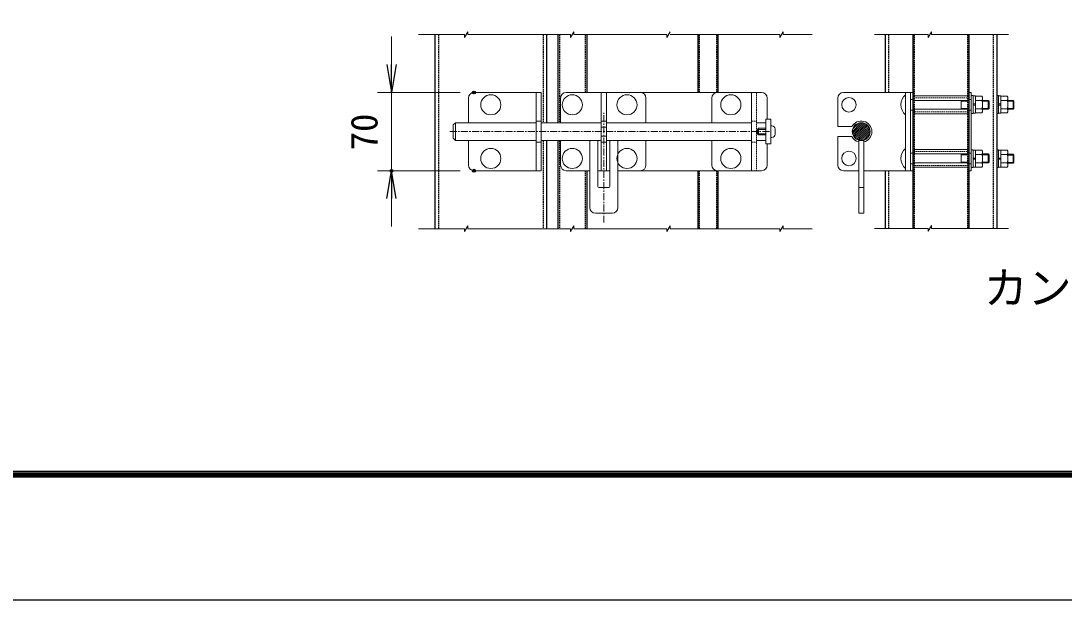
# Model space of a CAD drawing. Units: millimetres, scale not verified. Extents: x -4200 to 4200, y -2970 to 2970.
# Drawn here: x -2331 to -462, y -2970 to -1933 of the extents above; entities that cross this region are included whole.
import ezdxf
from ezdxf.enums import TextEntityAlignment as Align

# ---------------------------------------------------------------- set-up
doc = ezdxf.new("R2010")
doc.units = ezdxf.units.MM
doc.header["$LTSCALE"] = 10
doc.header["$PDMODE"] = 32
doc.header["$PDSIZE"] = 5
doc.linetypes.add('USER1', pattern=[2, 1.25, -0.25, 0.25, -0.25])
doc.linetypes.add('USER3', pattern=[0.375, 0.25, -0.125])
for name, color, linetype, lineweight in [('0-0_D-TTL-TXT', 7, 'Continuous', 25), ('0-1_D-TTL', 7, 'Continuous', 25), ('0-2_D-STR1', 1, 'Continuous', 25), ('0-4_D-STR-DIM', 7, 'Continuous', 13), ('0-7_D-BMK', 2, 'USER1', 13), ('0-9_D-DCR-HCH', 7, 'Continuous', 13), ('0-A_D-STR3', 3, 'Continuous', 13)]:
    doc.layers.add(name, color=color, linetype=linetype, lineweight=lineweight)
doc.layers.add('0-5_0', color=7, linetype='Continuous')
doc.layers.add('0-6_DEFPOINTS', color=7, linetype='Continuous')
doc.styles.add('ＭＳ ゴシック', font='')
doc.styles.get('ＭＳ ゴシック').set_extended_font_data('MS Gothic')

# ---------------------------------------------------------------- blocks, each defined once
blk = doc.blocks.new('_Open')
at = {"layer": '0-5_0'}
blk.add_line((-10, 1.667), (0, 0), dxfattribs=at)
blk.add_lwpolyline([(-10, -1.667), (0, 0), (-10, 0)], dxfattribs=at)

msp = doc.modelspace()

# ---------------------------------------------------------------- linework, layer by layer
at = {"layer": '0-1_D-TTL', "color": 2}
msp.add_lwpolyline([(-4200, 2970), (4200, 2970), (4200, -2970), (-4200, -2970)], close=True, dxfattribs=at)
at = {"layer": '0-1_D-TTL'}
for points in [[(-3930, 2750), (3930, 2750), (3930, -2750), (-3930, -2750)], [(-3927.5, 2747.5), (3927.5, 2747.5), (3927.5, -2747.5), (-3927.5, -2747.5)], [(-3925, 2745), (3925, 2745), (3925, -2745), (-3925, -2745)], [(-3922.5, 2742.5), (3922.5, 2742.5), (3922.5, -2742.5), (-3922.5, -2742.5)], [(-3920, 2740), (3920, 2740), (3920, -2740), (-3920, -2740)]]:
    msp.add_lwpolyline(points, close=True, dxfattribs=at)
at = {"layer": '0-2_D-STR1'}
for p, q in [((-1589.32, -1957.46), (-1589.32, -2305.02)), ((-1389.32, -1957.46), (-1389.32, -2115.24)), ((-1369.32, -1957.46), (-1369.32, -2115.24)), ((-1317.32, -1957.46), (-1317.32, -2061.24)), ((-1118.32, -1957.46), (-1118.32, -2061.24)), ((-1082.32, -1957.46), (-1082.32, -2061.24)), ((-783.1, -1957.46), (-783.1, -2061.24)), ((-733.1, -1957.46), (-733.1, -2305.02)), ((-633.1, -1957.46), (-633.1, -2305.02)), ((-583.1, -1957.46), (-583.1, -2305.02)), ((-1389.32, -2147.24), (-1389.32, -2305.02)), ((-1369.32, -2147.24), (-1369.32, -2305.02)), ((-1317.32, -2201.24), (-1317.32, -2305.02)), ((-1118.32, -2201.24), (-1118.32, -2305.02)), ((-1082.32, -2201.24), (-1082.32, -2305.02)), ((-783.1, -2201.24), (-783.1, -2305.02))]:
    msp.add_line(p, q, dxfattribs=at)
at = {"layer": '0-2_D-STR1', "linetype": 'USER3'}
for p, q in [((-1582.92, -1957.46), (-1582.92, -2305.02)), ((-1395.72, -1957.46), (-1395.72, -2115.24)), ((-1366.12, -1957.46), (-1366.12, -2115.24)), ((-1320.52, -1957.46), (-1320.52, -2061.24)), ((-1115.92, -1957.46), (-1115.92, -2061.24)), ((-1084.72, -1957.46), (-1084.72, -2061.24)), ((-776.7, -1957.46), (-776.7, -2061.24)), ((-730.7, -1957.46), (-730.7, -2305.02)), ((-635.5, -1957.46), (-635.5, -2305.02)), ((-589.5, -1957.46), (-589.5, -2305.02)), ((-1395.72, -2147.24), (-1395.72, -2305.02)), ((-1366.12, -2147.24), (-1366.12, -2305.02)), ((-1320.52, -2201.24), (-1320.52, -2305.02)), ((-1115.92, -2201.24), (-1115.92, -2305.02)), ((-1084.72, -2201.24), (-1084.72, -2305.02)), ((-776.7, -2201.24), (-776.7, -2305.02))]:
    msp.add_line(p, q, dxfattribs=at)
at = {"layer": '0-4_D-STR-DIM'}
for p, q in [((-1667.06, -2011.24), (-1667.06, -1961.24)), ((-1536.21, -1957.46), (-1618.94, -1957.46)), ((-1536.21, -1962.59), (-1530.29, -1952.34)), ((-1536.21, -1957.46), (-1536.21, -1962.59)), ((-1530.29, -1957.46), (-1530.29, -1952.34)), ((-1346.38, -1957.46), (-1530.29, -1957.46)), ((-1346.38, -1962.59), (-1340.46, -1952.34)), ((-1346.38, -1957.46), (-1346.38, -1962.59)), ((-1340.46, -1957.46), (-1340.46, -1952.34)), ((-1173.7, -1957.46), (-1340.46, -1957.46)), ((-1173.7, -1962.59), (-1167.78, -1952.34)), ((-1173.7, -1957.46), (-1173.7, -1962.59)), ((-971.28, -1957.46), (-1167.78, -1957.46)), ((-971.28, -1962.59), (-965.36, -1952.34)), ((-971.28, -1957.46), (-971.28, -1962.59)), ((-965.36, -1957.46), (-965.36, -1952.34)), ((-913.74, -1957.46), (-965.36, -1957.46)), ((-706.04, -1957.46), (-801.73, -1957.46)), ((-706.04, -1962.59), (-700.13, -1952.34)), ((-706.04, -1957.46), (-706.04, -1962.59)), ((-700.13, -1957.46), (-700.13, -1952.34)), ((-562.14, -1957.46), (-700.13, -1957.46)), ((-1544.32, -2061.24), (-1692.06, -2061.24)), ((-1667.06, -2061.24), (-1667.06, -2201.24)), ((-1544.32, -2201.24), (-1692.06, -2201.24)), ((-1667.06, -2251.24), (-1667.06, -2301.24)), ((-1173.7, -2310.15), (-1167.78, -2299.9)), ((-1173.7, -2305.02), (-1173.7, -2310.15)), ((-1167.78, -2305.02), (-1167.78, -2299.9)), ((-971.28, -2305.02), (-1167.78, -2305.02)), ((-971.28, -2310.15), (-965.36, -2299.9)), ((-971.28, -2305.02), (-971.28, -2310.15)), ((-965.36, -2305.02), (-965.36, -2299.9)), ((-913.74, -2305.02), (-965.36, -2305.02)), ((-706.04, -2304.45), (-801.73, -2304.45)), ((-706.04, -2309.58), (-700.13, -2299.33)), ((-706.04, -2304.45), (-706.04, -2309.58)), ((-700.13, -2304.45), (-700.13, -2299.33)), ((-562.14, -2304.45), (-700.13, -2304.45))]:
    msp.add_line(p, q, dxfattribs=at)
at = {"layer": '0-6_DEFPOINTS'}
for p in [(-1519.32, -2061.24), (-1667.06, -2201.24), (-1519.32, -2201.24)]:
    msp.add_point(p, dxfattribs=at)
at = {"layer": '0-7_D-BMK'}
for p, q in [((-1286.82, -2294.21), (-1286.82, -2097.78)), ((-1562.82, -2131.24), (-987.82, -2131.24))]:
    msp.add_line(p, q, dxfattribs=at)
at = {"layer": '0-9_D-DCR-HCH'}
for p, q in [((-1536.21, -2305.02), (-1618.94, -2305.02)), ((-1536.21, -2310.15), (-1530.29, -2299.9)), ((-1536.21, -2305.02), (-1536.21, -2310.15)), ((-1530.29, -2305.02), (-1530.29, -2299.9)), ((-1346.38, -2305.02), (-1530.29, -2305.02)), ((-1346.38, -2310.15), (-1340.46, -2299.9)), ((-1346.38, -2305.02), (-1346.38, -2310.15)), ((-1340.46, -2305.02), (-1340.46, -2299.9)), ((-1173.7, -2305.02), (-1340.46, -2305.02))]:
    msp.add_line(p, q, dxfattribs=at)
at = {"layer": '0-A_D-STR3'}
for p, q in [((-1529.32, -2071.24), (-1529.32, -2115.24)), ((-1399.32, -2061.24), (-1519.32, -2061.24)), ((-1408.32, -2061.24), (-1408.32, -2201.24)), ((-1399.32, -2061.24), (-1399.32, -2201.24)), ((-1364.32, -2071.24), (-1364.32, -2115.24)), ((-1004.32, -2061.24), (-1354.32, -2061.24)), ((-1291.32, -2061.24), (-1291.32, -2201.24)), ((-1221.32, -2061.24), (-1291.32, -2061.24)), ((-1282.32, -2061.24), (-1282.32, -2201.24)), ((-1211.32, -2115.24), (-1211.32, -2071.24)), ((-1093.33, -2115.24), (-1093.33, -2071.24)), ((-1083.33, -2061.24), (-1013.33, -2061.24)), ((-1022.33, -2061.24), (-1022.33, -2201.24)), ((-994.32, -2109.24), (-994.32, -2071.24)), ((-867.7, -2071.24), (-867.7, -2122.24)), ((-857.7, -2061.24), (-733.1, -2061.24)), ((-746.7, -2061.24), (-746.7, -2201.24)), ((-746.7, -2065.24), (-746.7, -2101.24)), ((-737.7, -2061.24), (-737.7, -2201.24)), ((-733.1, -2073.74), (-737.7, -2073.74)), ((-733.1, -2061.24), (-733.1, -2201.24)), ((-733.1, -2067.34), (-733.1, -2099.14)), ((-635.5, -2067.34), (-730.7, -2067.34)), ((-633.1, -2061.24), (-628.5, -2061.24)), ((-633.1, -2061.24), (-633.1, -2201.24)), ((-633.1, -2099.14), (-633.1, -2067.34)), ((-628.5, -2073.74), (-633.1, -2073.74)), ((-628.5, -2061.24), (-628.5, -2201.24)), ((-628.5, -2066.74), (-628.5, -2099.24)), ((-628.5, -2066.74), (-628.5, -2098.74)), ((-625.3, -2066.74), (-628.5, -2066.74)), ((-625.3, -2098.14), (-625.3, -2067.34)), ((-625.3, -2067.34), (-621.3, -2067.34)), ((-621.3, -2067.34), (-621.3, -2098.14)), ((-621.3, -2067.74), (-621.3, -2097.74)), ((-621.3, -2067.74), (-609.7, -2067.74)), ((-608.3, -2071.19), (-608.3, -2094.28)), ((-583.1, -2066.74), (-583.1, -2098.74)), ((-579.9, -2066.74), (-583.1, -2066.74)), ((-579.9, -2066.74), (-579.9, -2098.74)), ((-579.9, -2098.14), (-579.9, -2067.34)), ((-579.9, -2067.34), (-575.9, -2067.34)), ((-575.9, -2067.34), (-575.9, -2098.14)), ((-575.9, -2067.74), (-564.3, -2067.74)), ((-575.9, -2067.74), (-575.9, -2097.74)), ((-562.9, -2071.19), (-562.9, -2094.28)), ((-737.7, -2092.74), (-733.1, -2092.74)), ((-730.7, -2075.24), (-635.5, -2075.24)), ((-730.7, -2091.24), (-635.5, -2091.24)), ((-646.7, -2091.24), (-646.7, -2075.24)), ((-646.7, -2076.6), (-635.5, -2076.6)), ((-646.7, -2089.89), (-635.5, -2089.89)), ((-633.1, -2092.74), (-628.5, -2092.74)), ((-621.3, -2081.74), (-625.3, -2081.74)), ((-621.3, -2083.74), (-625.3, -2083.74)), ((-621.3, -2075.24), (-609.7, -2075.24)), ((-621.3, -2090.24), (-609.7, -2090.24)), ((-608.3, -2075.24), (-598.06, -2075.24)), ((-608.3, -2076.6), (-596.7, -2076.6)), ((-608.3, -2089.89), (-596.7, -2089.89)), ((-608.3, -2091.24), (-598.06, -2091.24)), ((-596.7, -2089.89), (-598.06, -2091.24)), ((-596.7, -2089.89), (-596.7, -2076.6)), ((-575.9, -2081.74), (-579.9, -2081.74)), ((-575.9, -2083.74), (-579.9, -2083.74)), ((-575.9, -2075.24), (-564.3, -2075.24)), ((-575.9, -2090.24), (-564.3, -2090.24)), ((-562.9, -2075.24), (-553.46, -2075.24)), ((-562.9, -2075.24), (-562.9, -2091.24)), ((-562.9, -2076.6), (-552.1, -2076.6)), ((-562.9, -2091.24), (-553.46, -2091.24)), ((-553.46, -2091.24), (-553.46, -2075.24)), ((-553.46, -2075.24), (-552.1, -2076.6)), ((-552.1, -2089.89), (-553.46, -2091.24)), ((-987.82, -2109.24), (-996.82, -2109.24)), ((-996.82, -2109.24), (-996.82, -2153.24)), ((-987.82, -2153.24), (-987.82, -2109.24)), ((-730.7, -2099.14), (-635.5, -2099.14)), ((-621.3, -2098.14), (-625.3, -2098.14)), ((-621.3, -2097.74), (-609.7, -2097.74)), ((-579.9, -2098.74), (-583.1, -2098.74)), ((-575.9, -2098.14), (-579.9, -2098.14)), ((-575.9, -2097.74), (-564.3, -2097.74)), ((-1552.82, -2115.24), (-1556.82, -2119.24)), ((-1556.82, -2143.24), (-1556.82, -2119.24)), ((-1552.82, -2115.24), (-1408.32, -2115.24)), ((-1552.82, -2115.24), (-1552.82, -2147.24)), ((-1408.32, -2112.24), (-1399.32, -2112.24)), ((-1399.32, -2115.24), (-1291.32, -2115.24)), ((-1282.32, -2112.24), (-1291.32, -2112.24)), ((-1291.32, -2123.24), (-1282.32, -2123.24)), ((-1282.32, -2115.24), (-1022.33, -2115.24)), ((-1013.33, -2115.24), (-996.82, -2115.24)), ((-1011.82, -2127.24), (-1009.82, -2125.24)), ((-1011.82, -2127.24), (-1011.82, -2135.24)), ((-996.82, -2127.24), (-1011.82, -2127.24)), ((-1009.82, -2125.24), (-1009.82, -2137.24)), ((-996.82, -2125.24), (-1009.82, -2125.24)), ((-986.02, -2120.74), (-987.82, -2120.74)), ((-987.82, -2141.74), (-987.82, -2120.74)), ((-980.02, -2135.74), (-980.02, -2126.74)), ((-842.43, -2122.24), (-867.7, -2122.24)), ((-841.65, -2130.75), (-826.19, -2115.28)), ((-840.92, -2126.48), (-830.46, -2116.02)), ((-831.54, -2131.24), (-825.7, -2125.4)), ((-828.01, -2131.24), (-825.7, -2128.93)), ((-825.7, -2125.4), (-817.69, -2117.39)), ((-825.7, -2128.93), (-815.61, -2118.85)), ((-1552.82, -2147.24), (-1556.82, -2143.24)), ((-1408.32, -2147.24), (-1552.82, -2147.24)), ((-1529.32, -2147.24), (-1529.32, -2191.24)), ((-1291.32, -2147.24), (-1399.32, -2147.24)), ((-1364.32, -2191.24), (-1364.32, -2147.24)), ((-1311.82, -2147.24), (-1311.82, -2267.24)), ((-1297.82, -2147.24), (-1297.82, -2229.24)), ((-1291.32, -2139.24), (-1282.32, -2139.24)), ((-1022.33, -2147.24), (-1282.32, -2147.24)), ((-1275.82, -2147.24), (-1275.82, -2229.24)), ((-1261.82, -2147.24), (-1261.82, -2267.24)), ((-1211.32, -2191.24), (-1211.32, -2147.24)), ((-1093.33, -2147.24), (-1093.33, -2191.24)), ((-996.82, -2147.24), (-1013.33, -2147.24)), ((-1011.82, -2135.24), (-1009.82, -2137.24)), ((-996.82, -2135.24), (-1011.82, -2135.24)), ((-996.82, -2137.24), (-1009.82, -2137.24)), ((-986.02, -2141.74), (-987.82, -2141.74)), ((-842.43, -2140.24), (-867.7, -2140.24)), ((-867.7, -2140.24), (-867.7, -2191.24)), ((-839.55, -2139.25), (-831.54, -2131.24)), ((-838.09, -2141.33), (-828.01, -2131.24)), ((-830.2, -2146.6), (-830.2, -2277.24)), ((-822.42, -2146.86), (-810.07, -2134.52)), ((-821.2, -2146.6), (-821.2, -2277.24)), ((-815.76, -2143.74), (-813.2, -2141.18)), ((-1408.32, -2150.24), (-1399.32, -2150.24)), ((-1282.32, -2150.24), (-1291.32, -2150.24)), ((-996.82, -2153.24), (-987.82, -2153.24)), ((-994.32, -2191.24), (-994.32, -2153.24)), ((-994.32, -2153.24), (-994.32, -2191.24)), ((-746.7, -2197.24), (-746.7, -2161.24)), ((-733.1, -2163.34), (-733.1, -2195.14)), ((-635.5, -2163.34), (-730.7, -2163.34)), ((-633.1, -2195.14), (-633.1, -2163.34)), ((-628.5, -2195.74), (-628.5, -2163.74)), ((-625.3, -2163.74), (-628.5, -2163.74)), ((-625.3, -2195.74), (-625.3, -2163.74)), ((-625.3, -2164.34), (-625.3, -2195.14)), ((-621.3, -2164.34), (-625.3, -2164.34)), ((-621.3, -2195.14), (-621.3, -2164.34)), ((-621.3, -2194.74), (-621.3, -2164.74)), ((-621.3, -2164.74), (-609.7, -2164.74)), ((-583.1, -2195.74), (-583.1, -2163.74)), ((-579.9, -2163.74), (-583.1, -2163.74)), ((-579.9, -2195.74), (-579.9, -2163.74)), ((-579.9, -2164.34), (-579.9, -2195.14)), ((-575.9, -2164.34), (-579.9, -2164.34)), ((-575.9, -2195.14), (-575.9, -2164.34)), ((-575.9, -2194.74), (-575.9, -2164.74)), ((-575.9, -2164.74), (-564.3, -2164.74)), ((-737.7, -2169.74), (-733.1, -2169.74)), ((-730.7, -2171.24), (-635.5, -2171.24)), ((-646.7, -2171.24), (-646.7, -2187.24)), ((-646.7, -2172.6), (-635.5, -2172.6)), ((-646.7, -2185.89), (-635.5, -2185.89)), ((-633.1, -2169.74), (-628.5, -2169.74)), ((-621.3, -2178.74), (-625.3, -2178.74)), ((-621.3, -2180.74), (-625.3, -2180.74)), ((-621.3, -2172.24), (-609.7, -2172.24)), ((-608.3, -2191.3), (-608.3, -2168.21)), ((-608.3, -2171.24), (-598.06, -2171.24)), ((-608.3, -2172.6), (-596.7, -2172.6)), ((-608.3, -2185.89), (-596.7, -2185.89)), ((-598.06, -2171.24), (-598.06, -2187.24)), ((-596.7, -2172.6), (-598.06, -2171.24)), ((-598.06, -2187.24), (-596.7, -2185.89)), ((-596.7, -2172.6), (-596.7, -2185.89)), ((-575.9, -2178.74), (-579.9, -2178.74)), ((-575.9, -2180.74), (-579.9, -2180.74)), ((-575.9, -2172.24), (-564.3, -2172.24)), ((-562.9, -2191.3), (-562.9, -2168.21)), ((-562.9, -2171.75), (-553.46, -2171.75)), ((-562.9, -2171.75), (-562.9, -2187.75)), ((-562.9, -2173.11), (-552.1, -2173.11)), ((-562.9, -2186.4), (-552.1, -2186.4)), ((-552.1, -2186.4), (-553.46, -2187.75)), ((-552.1, -2186.4), (-552.1, -2173.11)), ((-1399.32, -2201.24), (-1519.32, -2201.24)), ((-1311.82, -2201.24), (-1354.32, -2201.24)), ((-1297.32, -2201.24), (-1275.82, -2201.24)), ((-1261.82, -2201.24), (-1221.32, -2201.24)), ((-1004.32, -2201.24), (-1261.82, -2201.24)), ((-1083.33, -2201.24), (-1004.32, -2201.24)), ((-1013.33, -2201.24), (-1073.33, -2201.24)), ((-857.7, -2201.24), (-830.2, -2201.24)), ((-821.2, -2201.24), (-733.1, -2201.24)), ((-733.1, -2188.74), (-737.7, -2188.74)), ((-730.7, -2187.24), (-635.5, -2187.24)), ((-730.7, -2195.14), (-635.5, -2195.14)), ((-628.5, -2188.74), (-633.1, -2188.74)), ((-633.1, -2201.24), (-628.5, -2201.24)), ((-625.3, -2195.74), (-628.5, -2195.74)), ((-625.3, -2195.14), (-621.3, -2195.14)), ((-621.3, -2187.24), (-609.7, -2187.24)), ((-621.3, -2194.74), (-609.7, -2194.74)), ((-608.3, -2187.24), (-598.06, -2187.24)), ((-579.9, -2195.74), (-583.1, -2195.74)), ((-579.9, -2195.14), (-575.9, -2195.14)), ((-575.9, -2187.24), (-564.3, -2187.24)), ((-575.9, -2194.74), (-564.3, -2194.74)), ((-562.9, -2187.75), (-553.46, -2187.75)), ((-1277.82, -2231.24), (-1295.82, -2231.24)), ((-830.2, -2231.24), (-821.2, -2231.24)), ((-1271.82, -2277.24), (-1301.82, -2277.24)), ((-830.2, -2277.24), (-821.2, -2277.24))]:
    msp.add_line(p, q, dxfattribs=at)
at = {"layer": '0-A_D-STR3', "linetype": 'USER3'}
for p, q in [((-1013.33, -2061.24), (-1013.33, -2201.24)), ((-635.5, -2070.54), (-730.7, -2070.54)), ((-730.7, -2095.94), (-635.5, -2095.94)), ((-1022.33, -2112.24), (-1013.33, -2112.24)), ((-1022.33, -2150.24), (-1013.33, -2150.24)), ((-635.5, -2166.54), (-730.7, -2166.54)), ((-730.7, -2191.94), (-635.5, -2191.94))]:
    msp.add_line(p, q, dxfattribs=at)
at = {"layer": '0-A_D-STR3'}
for points in [[(-625.3, -2066.74), (-625.3, -2098.74), (-628.5, -2098.74)], [(-598.06, -2091.24), (-598.06, -2075.24), (-596.7, -2076.6)], [(-562.9, -2089.89), (-552.1, -2089.89), (-552.1, -2076.6)], [(-841.44, -2134.07), (-838.61, -2131.24), (-825.7, -2118.32), (-822.87, -2115.5)], [(-840.67, -2136.84), (-835.08, -2131.24), (-825.7, -2121.86), (-820.1, -2116.26)], [(-836.36, -2143.12), (-825.7, -2132.47), (-824.47, -2131.24), (-813.81, -2120.58)], [(-834.34, -2144.65), (-825.7, -2136), (-820.94, -2131.24), (-812.29, -2122.6)], [(-832.03, -2145.87), (-825.7, -2139.54), (-817.4, -2131.24), (-811.07, -2124.91)], [(-829.38, -2146.76), (-825.7, -2143.07), (-813.87, -2131.24), (-810.18, -2127.56)], [(-826.28, -2147.19), (-825.7, -2146.61), (-810.33, -2131.24), (-809.75, -2130.66)], [(-553.46, -2187.75), (-553.46, -2171.75), (-552.1, -2173.11)]]:
    msp.add_lwpolyline(points, dxfattribs=at)
for centre, radius in [((-1489.32, -2083.24), 18), ((-1343.32, -2083.24), 18), ((-1245.32, -2083.24), 18), ((-1059.33, -2083.24), 18), ((-847.7, -2083.24), 13), ((-825.7, -2131.24), 16), ((-1489.32, -2179.24), 18), ((-1343.32, -2179.24), 18), ((-1245.32, -2179.24), 18), ((-1059.33, -2179.24), 18), ((-847.7, -2179.24), 13)]:
    msp.add_circle(centre, radius, dxfattribs=at)
for centre, radius, start, end in [((-1519.32, -2071.24), 10, 90, 180), ((-1354.32, -2071.24), 10, 90, 180), ((-1221.32, -2071.24), 10, 0, 90), ((-1083.33, -2071.24), 10, 90, 180), ((-1004.32, -2071.24), 10, 0, 90), ((-857.7, -2071.24), 10, 90, 180), ((-730.45, -2083.24), 24.25, 132.07502, 227.92498), ((-613.99, -2071.49), 5.7, 318.83491, 41.16509), ((-568.59, -2071.49), 5.7, 318.83491, 41.16509), ((-629.09, -2082.74), 20.79, 338.85295, 21.14705), ((-613.99, -2093.99), 5.7, 318.86505, 41.13495), ((-583.69, -2082.74), 20.79, 338.85295, 21.14705), ((-568.59, -2093.99), 5.7, 318.86505, 41.13495), ((-986.02, -2126.74), 6, 0, 90), ((-825.7, -2131.24), 19, 283.70023, 151.72629), ((-986.02, -2135.74), 6, 270, 0), ((-825.7, -2131.24), 19, 208.27371, 256.29977), ((-730.45, -2179.24), 24.25, 132.07502, 227.92498), ((-613.99, -2168.49), 5.7, 318.86505, 41.13495), ((-568.59, -2168.49), 5.7, 318.86505, 41.13495), ((-629.09, -2179.74), 20.79, 338.85295, 21.14705), ((-583.69, -2179.74), 20.79, 338.85295, 21.14705), ((-1519.32, -2191.24), 10, 180, 270), ((-1354.32, -2191.24), 10, 180, 270), ((-1221.32, -2191.24), 10, 270, 0), ((-1083.33, -2191.24), 10, 180, 270), ((-1004.32, -2191.24), 10, 270, 0), ((-1004.32, -2191.24), 10, 270, 0), ((-857.7, -2191.24), 10, 180, 270), ((-613.99, -2190.99), 5.7, 318.83491, 41.16509), ((-568.59, -2190.99), 5.7, 318.83491, 41.16509), ((-1295.82, -2229.24), 2, 180, 270), ((-1277.82, -2229.24), 2, 270, 0), ((-1301.82, -2267.24), 10, 180, 270), ((-1271.82, -2267.24), 10, 270, 0)]:
    msp.add_arc(centre, radius, start, end, dxfattribs=at)

# ---------------------------------------------------------------- block references
at = {"layer": '0-4_D-STR-DIM', "xscale": 5, "yscale": 5}
for p, rotation in [((-1667.06, -2061.24), 270), ((-1667.06, -2201.24), 90)]:
    msp.add_blockref('_Open', p, dxfattribs=dict(at, rotation=rotation))

# ---------------------------------------------------------------- texts
at = {"layer": '0-0_D-TTL-TXT', "style": 'ＭＳ ゴシック'}
msp.add_text('カンヌキ取付詳細図', height=57.7, dxfattribs=at).set_placement((-606.3, -2457.01), align=Align.BOTTOM_LEFT)
at = {"layer": '0-4_D-STR-DIM', "style": 'ＭＳ ゴシック'}
msp.add_text('70', height=48.09, rotation=90, dxfattribs=at).set_placement((-1677.81, -2164.49), align=Align.BOTTOM_LEFT)

doc.saveas('drawing.dxf')
